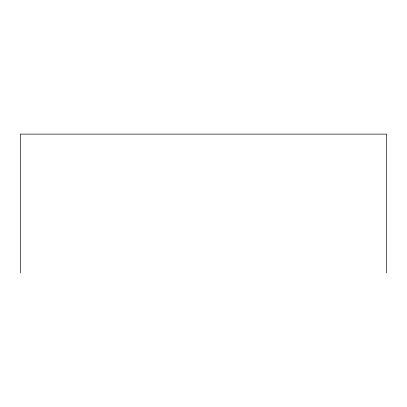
<?xml version="1.0" encoding="UTF-8"?>
<svg xmlns="http://www.w3.org/2000/svg" width="407" height="407" viewBox="0 0 407 407"><rect width="100%" height="100%" fill="white"/><g stroke="black" fill="none" stroke-linecap="round" stroke-linejoin="round"><path stroke-width="0.61" d="M386.65 272.883L386.65 134.117L20.35 134.117L20.35 272.883"/></g></svg>
